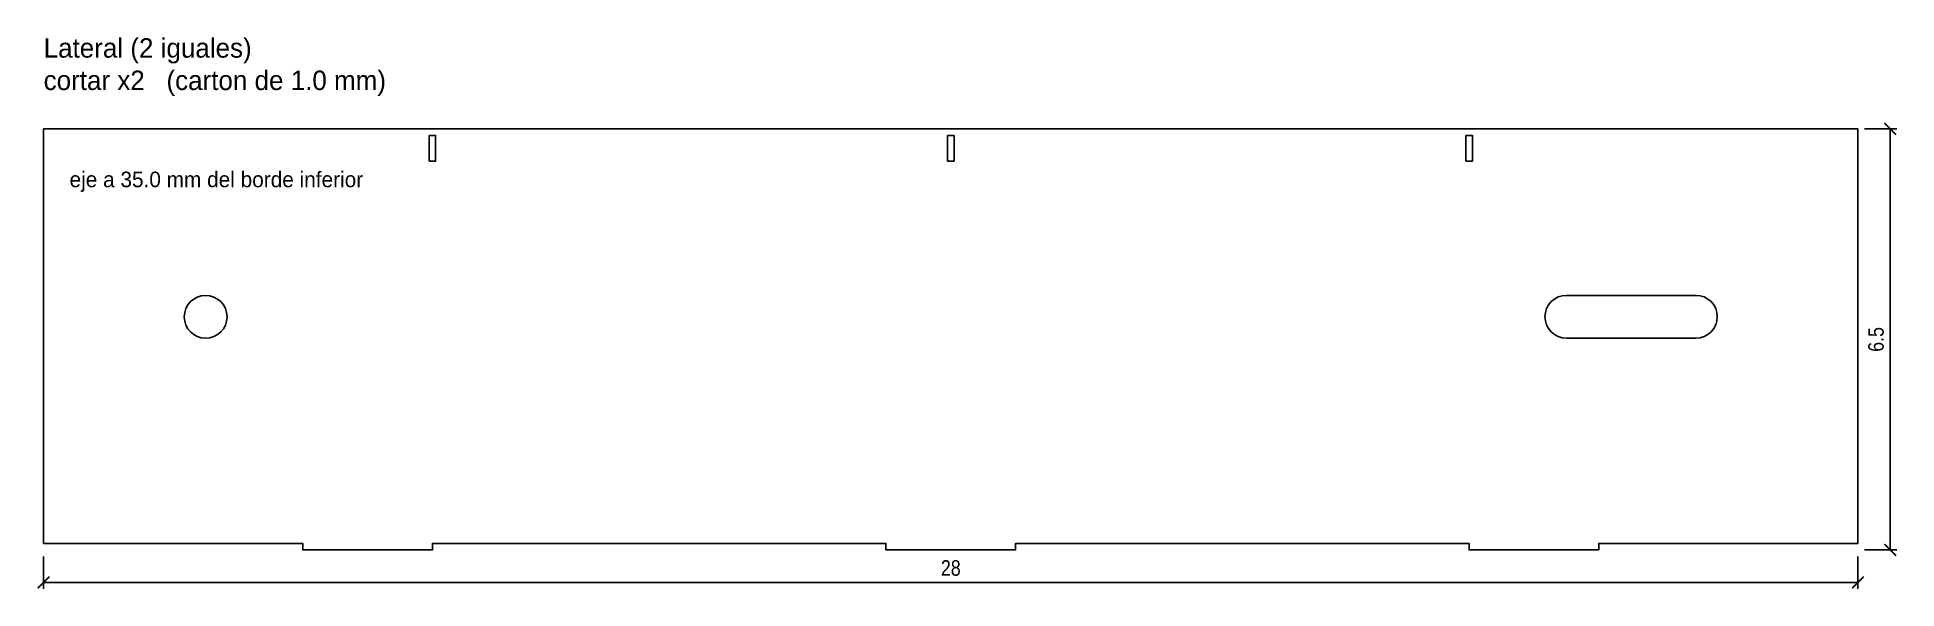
# Model space of a CAD drawing. Header units: centimetres. Extents: x 1.1 to 29.8, y 0.6 to 9.1.
import ezdxf

# ---------------------------------------------------------------- set-up
doc = ezdxf.new("R2010")
doc.units = ezdxf.units.CM
doc.layers.add('CORTE', color=1, linetype='Continuous')
doc.layers.add('ETIQUETA', color=5, linetype='Continuous')
doc.styles.add('OpenSansCondensed-Light', font='OpenSansCondensed-Light.ttf')
doc.dimstyles.new('EZDXF', dxfattribs={"dimtxt": 0.25, "dimasz": 0.175, "dimexe": 0.375, "dimexo": 0.125, "dimgap": 0.1, "dimtad": 1, "dimlfac": 100, "dimzin": 12, "dimdsep": 46, "dimtxsty": 'OpenSansCondensed-Light', "dimblk": 'ARCHTICK', "dimcen": 2.5, "dimazin": 3, "dimtfac": 0.5, "dimtmove": 2, "dimatfit": 3, "dimarcsym": 0})

# ---------------------------------------------------------------- blocks, each defined once
blk = doc.blocks.new('_ARCHTICK')
at = {"color": 0, "linetype": 'ByBlock', "const_width": 0.15}
blk.add_lwpolyline([(-0.5, -0.5), (0.5, 0.5)], dxfattribs=at)

msp = doc.modelspace()

# ---------------------------------------------------------------- linework, layer by layer
at = {"layer": 'CORTE'}
for points in [[(1.2, 1.3), (5.2, 1.3), (5.2, 1.2), (7.2, 1.2), (7.2, 1.3), (14.2, 1.3), (14.2, 1.2), (16.2, 1.2), (16.2, 1.3), (23.2, 1.3), (23.2, 1.2), (25.2, 1.2), (25.2, 1.3), (29.2, 1.3), (29.2, 7.7), (1.2, 7.7)], [(7.15, 7.2), (7.25, 7.2), (7.25, 7.6), (7.15, 7.6)], [(15.15, 7.2), (15.25, 7.2), (15.25, 7.6), (15.15, 7.6)], [(23.15, 7.2), (23.25, 7.2), (23.25, 7.6), (23.15, 7.6)], [(26.7, 4.47), (26.764, 4.476), (26.826, 4.495), (26.883, 4.526), (26.933, 4.567), (26.974, 4.617), (27.005, 4.674), (27.024, 4.736), (27.03, 4.8), (27.024, 4.864), (27.005, 4.926), (26.974, 4.983), (26.933, 5.033), (26.883, 5.074), (26.826, 5.105), (26.764, 5.124), (26.7, 5.13), (24.7, 5.13), (24.636, 5.124), (24.574, 5.105), (24.517, 5.074), (24.467, 5.033), (24.426, 4.983), (24.395, 4.926), (24.376, 4.864), (24.37, 4.8), (24.376, 4.736), (24.395, 4.674), (24.426, 4.617), (24.467, 4.567), (24.517, 4.526), (24.574, 4.495), (24.636, 4.476), (24.7, 4.47)]]:
    msp.add_lwpolyline(points, close=True, dxfattribs=at)
msp.add_circle((3.7, 4.8), 0.33, dxfattribs=at)

# ---------------------------------------------------------------- texts
at = {"layer": 'ETIQUETA'}
for s, height, p in [('Lateral (2 iguales)', 0.3, (1.2, 8.8)), ('cortar x2   (carton de 1.0 mm)', 0.3, (1.2, 8.3)), ('eje a 35.0 mm del borde inferior', 0.24, (1.6, 6.8))]:
    msp.add_text(s, height=height, dxfattribs=at).set_placement(p)

# ---------------------------------------------------------------- dimensions: what is measured, and where the dimension line sits
msp.add_linear_dim(base=(29.7, 1.2), p1=(29.2, 1.2), p2=(29.2, 7.7), angle=90, dimstyle='EZDXF', override={"dimtxt": 0.24, "dimasz": 0.18, "dimexe": 0.1, "dimexo": 0.1, "dimdec": 2, "dimlfac": 1, "dimzin": 8}, dxfattribs=at).render()
msp.add_linear_dim(base=(1.2, 0.7), p1=(1.2, 1.2), p2=(29.2, 1.2), dimstyle='EZDXF', override={"dimtxt": 0.24, "dimasz": 0.18, "dimexe": 0.1, "dimexo": 0.1, "dimdec": 2, "dimlfac": 1, "dimzin": 8}, dxfattribs=at).render()

doc.saveas('drawing.dxf')
